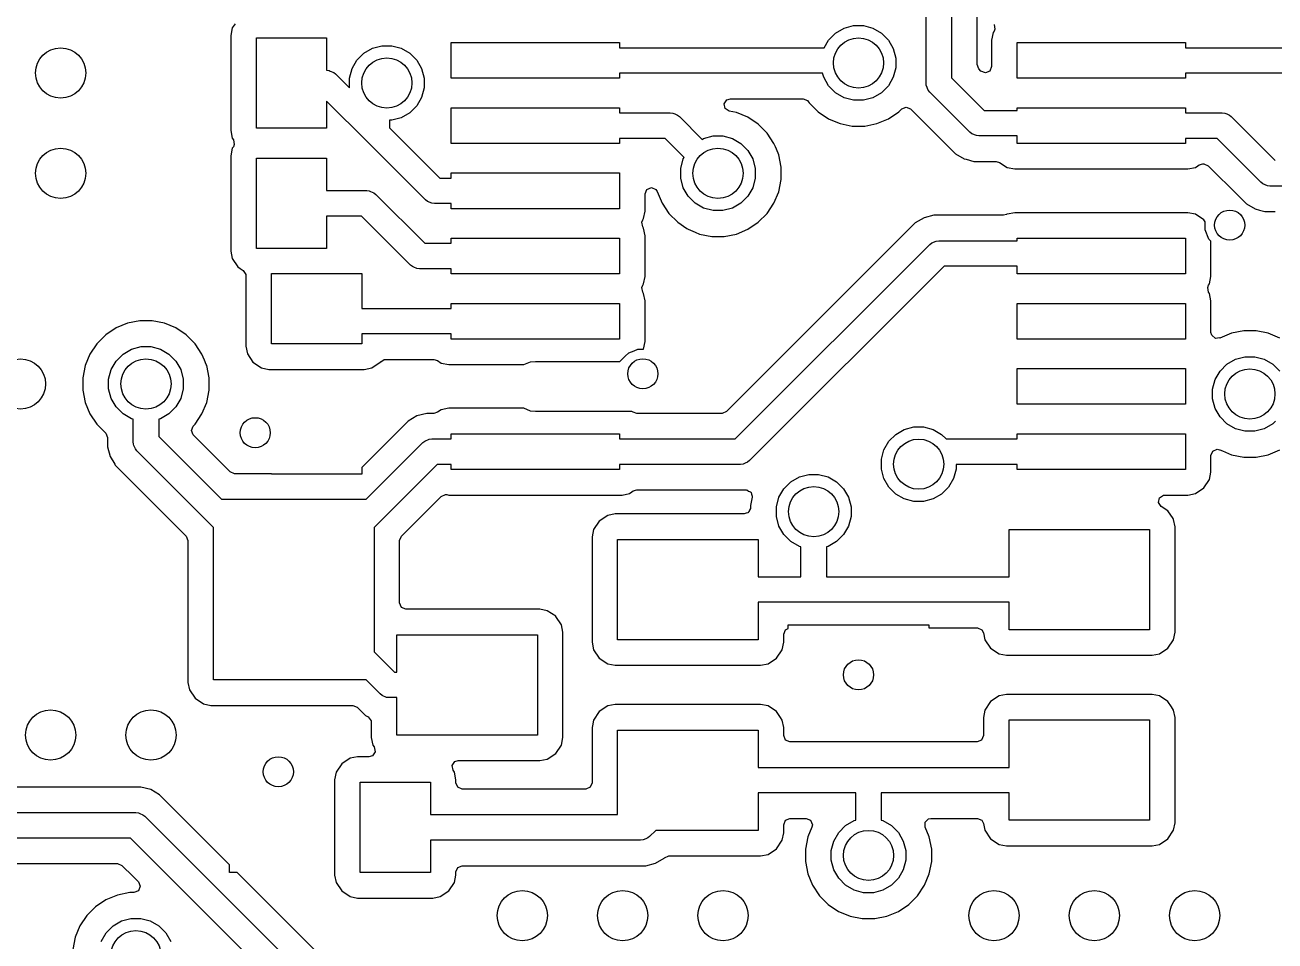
# Model space of a CAD drawing. Extents: x 97 to 200, y -158 to -52.
# Drawn here: x 162.35 to 174.8, y -67.76 to -58.63 of the extents above; entities that cross this region are included whole.
import ezdxf

# ---------------------------------------------------------------- set-up
doc = ezdxf.new("R2010")
doc.units = 0
doc.layers.add('BLACK', color=7, linetype='CONTINUOUS')

msp = doc.modelspace()

# ---------------------------------------------------------------- linework, layer by layer
at = {"layer": 'BLACK', "linetype": 'CONTINUOUS'}
for p, q in [((171.3241, -59.2036), (171.3241, -57.856205)), ((171.5781, -57.8036), (171.5781, -59.150994)), ((171.8326, -59.019689), (171.8326, -57.858869)), ((164.411365, -58.654299), (164.3966, -58.728532)), ((164.411366, -58.654297), (164.411365, -58.654299)), ((164.438745, -58.613323), (164.411366, -58.654297)), ((170.422814, -58.706092), (170.507594, -58.657145)), ((170.507594, -58.657145), (170.602153, -58.631808)), ((170.602153, -58.631808), (170.700047, -58.631808)), ((170.700047, -58.631808), (170.794606, -58.657145)), ((170.794606, -58.657145), (170.879386, -58.706092)), ((172.001371, -58.618879), (172.010703, -58.665794)), ((164.3966, -58.728532), (164.3966, -59.678664)), ((164.6511, -59.6536), (164.6511, -58.7536)), ((164.6511, -58.7536), (165.3511, -58.7536)), ((165.3511, -58.7536), (165.3511, -59.0766)), ((170.309549, -58.8516), (170.353592, -58.775314)), ((170.353592, -58.775314), (170.422814, -58.706092)), ((170.879386, -58.706092), (170.948608, -58.775314)), ((170.948608, -58.775314), (170.997555, -58.860094)), ((171.992565, -58.701504), (171.9778, -58.775736)), ((171.9778, -58.775736), (171.9778, -59.039889)), ((171.992567, -58.7015), (171.992565, -58.701504)), ((172.001372, -58.688323), (171.992567, -58.7015)), ((172.010703, -58.665794), (172.001372, -58.688323)), ((165.653592, -58.975314), (165.722814, -58.906092)), ((165.722814, -58.906092), (165.807594, -58.857145)), ((165.807594, -58.857145), (165.902153, -58.831808)), ((165.902153, -58.831808), (166.000047, -58.831808)), ((166.000047, -58.831808), (166.094606, -58.857145)), ((166.094606, -58.857145), (166.179386, -58.906092)), ((166.179386, -58.906092), (166.248608, -58.975314)), ((166.5935, -59.1564), (166.5935, -58.8008)), ((166.5935, -58.8008), (168.2699, -58.8008)), ((168.2699, -58.8008), (168.2699, -58.8516)), ((168.2699, -58.8516), (170.309549, -58.8516)), ((170.997555, -58.860094), (171.022892, -58.954653)), ((172.2323, -59.156404), (172.2323, -58.800804)), ((172.2323, -58.800804), (173.9087, -58.800804)), ((173.9087, -58.800804), (173.9087, -58.851604)), ((173.9087, -58.851604), (175.4011, -58.851604)), ((165.604645, -59.060094), (165.653592, -58.975314)), ((166.248608, -58.975314), (166.297555, -59.060094)), ((171.022892, -58.954653), (171.022892, -59.052547)), ((171.850906, -59.063883), (171.8326, -59.019689)), ((165.3511, -59.0766), (165.375876, -59.07904)), ((165.375876, -59.07904), (165.375877, -59.07904)), ((165.375877, -59.07904), (165.388336, -59.084201)), ((165.388336, -59.084201), (165.421657, -59.098003)), ((165.421657, -59.098003), (165.421658, -59.098004)), ((165.421658, -59.098004), (165.440903, -59.113797)), ((165.440903, -59.113797), (165.579308, -59.252202)), ((165.579308, -59.154653), (165.604645, -59.060094)), ((165.579308, -59.252202), (165.579308, -59.154653)), ((166.297555, -59.060094), (166.322892, -59.154653)), ((166.322892, -59.154653), (166.322892, -59.252547)), ((168.2699, -59.1564), (166.5935, -59.1564)), ((170.293524, -59.1056), (168.2699, -59.1056)), ((168.2699, -59.1056), (168.2699, -59.1564)), ((170.304645, -59.147106), (170.293524, -59.1056)), ((170.353592, -59.231886), (170.304645, -59.147106)), ((170.997555, -59.147106), (170.948608, -59.231886)), ((171.022892, -59.052547), (170.997555, -59.147106)), ((171.5781, -59.150994), (171.903705, -59.4766)), ((171.871106, -59.084083), (171.850906, -59.063883)), ((171.9153, -59.102389), (171.871106, -59.084083)), ((171.959494, -59.084083), (171.9153, -59.102389)), ((171.9778, -59.039889), (171.959494, -59.084083)), ((173.9087, -59.156404), (172.2323, -59.156404)), ((175.4011, -59.105604), (173.9087, -59.105604)), ((173.9087, -59.105604), (173.9087, -59.156404)), ((166.322892, -59.252547), (166.297555, -59.347106)), ((170.422814, -59.301108), (170.353592, -59.231886)), ((170.948608, -59.231886), (170.879386, -59.301108)), ((171.32654, -59.228376), (171.3241, -59.2036)), ((171.32654, -59.228377), (171.32654, -59.228376)), ((171.328473, -59.233043), (171.32654, -59.228377)), ((171.345503, -59.274157), (171.328473, -59.233043)), ((171.345504, -59.274158), (171.345503, -59.274157)), ((171.361297, -59.293403), (171.345504, -59.274158)), ((165.761292, -59.793397), (165.3511, -59.383205)), ((165.3511, -59.383205), (165.3511, -59.6536)), ((166.297555, -59.347106), (166.248608, -59.431886)), ((169.313258, -59.410407), (169.339834, -59.370633)), ((169.32259, -59.457323), (169.313258, -59.410407)), ((169.339834, -59.370633), (169.374557, -59.3601)), ((169.374557, -59.3601), (170.098805, -59.3601)), ((170.098805, -59.3601), (170.142999, -59.378406)), ((170.142999, -59.378406), (170.150772, -59.387877)), ((170.150772, -59.387877), (170.16081, -59.402901)), ((170.16081, -59.402901), (170.162135, -59.404883)), ((170.162135, -59.404883), (170.249817, -59.492565)), ((170.507594, -59.350055), (170.422814, -59.301108)), ((170.602153, -59.375392), (170.507594, -59.350055)), ((170.700047, -59.375392), (170.602153, -59.375392)), ((170.794606, -59.350055), (170.700047, -59.375392)), ((170.879386, -59.301108), (170.794606, -59.350055)), ((171.761297, -59.693402), (171.361297, -59.293403)), ((166.179386, -59.501108), (166.094606, -59.550055)), ((166.248608, -59.431886), (166.179386, -59.501108)), ((166.5935, -59.8064), (166.5935, -59.4508)), ((166.5935, -59.4508), (168.2699, -59.4508)), ((168.2699, -59.4508), (168.2699, -59.5016)), ((168.2699, -59.5016), (168.7761, -59.5016)), ((168.7761, -59.5016), (168.800876, -59.50404)), ((168.800876, -59.50404), (168.800877, -59.50404)), ((168.800877, -59.50404), (168.81984, -59.511895)), ((168.81984, -59.511895), (168.846657, -59.523003)), ((168.846657, -59.523003), (168.846658, -59.523004)), ((168.846658, -59.523004), (168.865903, -59.538797)), ((169.362364, -59.483899), (169.32259, -59.457323)), ((169.434718, -59.498291), (169.362364, -59.483899)), ((169.434725, -59.498293), (169.434718, -59.498291)), ((169.54928, -59.545744), (169.434725, -59.498293)), ((170.249817, -59.492565), (170.35292, -59.561456)), ((170.94928, -59.561456), (171.052383, -59.492565)), ((171.052383, -59.492565), (171.082269, -59.462678)), ((171.082269, -59.462678), (171.126459, -59.444373)), ((171.126459, -59.444373), (171.170654, -59.462677)), ((171.170654, -59.462677), (171.170655, -59.462679)), ((171.170655, -59.462679), (171.543636, -59.835658)), ((171.903705, -59.4766), (172.2323, -59.4766)), ((172.2323, -59.4766), (172.2323, -59.4508)), ((172.2323, -59.4508), (173.9087, -59.4508)), ((173.9087, -59.4508), (173.9087, -59.5016)), ((173.9087, -59.5016), (174.2761, -59.5016)), ((174.2761, -59.5016), (174.300876, -59.50404)), ((174.300876, -59.50404), (174.300877, -59.50404)), ((174.300877, -59.50404), (174.31984, -59.511895)), ((174.31984, -59.511895), (174.346657, -59.523003)), ((174.346657, -59.523003), (174.346658, -59.523004)), ((174.346658, -59.523004), (174.365903, -59.538797)), ((165.3511, -59.6536), (164.6511, -59.6536)), ((166.000047, -59.575392), (165.9781, -59.575392)), ((165.9781, -59.575392), (165.9781, -59.650994)), ((165.9781, -59.650994), (166.478705, -60.1516)), ((166.094606, -59.550055), (166.000047, -59.575392)), ((168.865903, -59.538797), (169.092794, -59.765689)), ((169.549282, -59.545745), (169.54928, -59.545744)), ((169.652382, -59.614634), (169.549282, -59.545745)), ((169.652383, -59.614635), (169.652382, -59.614634)), ((169.740065, -59.702317), (169.652383, -59.614635)), ((170.35292, -59.561456), (170.425477, -59.59151)), ((170.425477, -59.59151), (170.467474, -59.608906)), ((170.467474, -59.608906), (170.467476, -59.608906)), ((170.467476, -59.608906), (170.467482, -59.608909)), ((170.467482, -59.608909), (170.5891, -59.6331)), ((170.5891, -59.6331), (170.7131, -59.6331)), ((170.7131, -59.6331), (170.834718, -59.608909)), ((170.834718, -59.608909), (170.94928, -59.561456)), ((174.365903, -59.538797), (174.803705, -59.9766)), ((164.3966, -59.678664), (164.396601, -59.678668)), ((164.396601, -59.678668), (164.411365, -59.752899)), ((164.411365, -59.752899), (164.411368, -59.752907)), ((164.411368, -59.752907), (164.42204, -59.768878)), ((164.42204, -59.768878), (164.431372, -59.815794)), ((168.723494, -59.7556), (168.2699, -59.7556)), ((168.2699, -59.7556), (168.2699, -59.8064)), ((168.913189, -59.945294), (168.723494, -59.7556)), ((169.092794, -59.765689), (169.107594, -59.757145)), ((169.107594, -59.757145), (169.202153, -59.731808)), ((169.202153, -59.731808), (169.300047, -59.731808)), ((169.300047, -59.731808), (169.394606, -59.757145)), ((169.394606, -59.757145), (169.479386, -59.806092)), ((169.808956, -59.80542), (169.740065, -59.702317)), ((171.780542, -59.709196), (171.761297, -59.693402)), ((171.780543, -59.709197), (171.780542, -59.709196)), ((171.826324, -59.72816), (171.780543, -59.709197)), ((171.8511, -59.7306), (171.826324, -59.72816)), ((172.2323, -59.7306), (171.8511, -59.7306)), ((172.2323, -59.8064), (172.2323, -59.7306)), ((174.223494, -59.7556), (173.9087, -59.7556)), ((173.9087, -59.7556), (173.9087, -59.8064)), ((174.661297, -60.193402), (174.223494, -59.7556)), ((164.411365, -59.854299), (164.3966, -59.928532)), ((164.411367, -59.854294), (164.411365, -59.854299)), ((164.42204, -59.838322), (164.411367, -59.854294)), ((164.431372, -59.815794), (164.42204, -59.838322)), ((165.761297, -59.793403), (165.761292, -59.793397)), ((166.336298, -60.368403), (165.761297, -59.793403)), ((168.2699, -59.8064), (166.5935, -59.8064)), ((169.479386, -59.806092), (169.548608, -59.875314)), ((169.548608, -59.875314), (169.597555, -59.960094)), ((169.822584, -59.838322), (169.808956, -59.80542)), ((169.849437, -59.903151), (169.822584, -59.838322)), ((169.856409, -59.919982), (169.849437, -59.903151)), ((171.543636, -59.835658), (171.543641, -59.835664)), ((171.543641, -59.835664), (171.545824, -59.837847)), ((171.545824, -59.837847), (171.616853, -59.908876)), ((171.616853, -59.908876), (171.703846, -59.959101)), ((173.9087, -59.8064), (172.2323, -59.8064)), ((164.3966, -59.928532), (164.3966, -60.878664)), ((164.6511, -60.8536), (164.6511, -59.9536)), ((164.6511, -59.9536), (165.3511, -59.9536)), ((165.3511, -59.9536), (165.3511, -60.2766)), ((168.879308, -60.054653), (168.904645, -59.960094)), ((168.904645, -59.960094), (168.913189, -59.945294)), ((169.597555, -59.960094), (169.622892, -60.054653)), ((169.8806, -60.0416), (169.856409, -59.919982)), ((171.703846, -59.959101), (171.724182, -59.96455)), ((171.724182, -59.96455), (171.80087, -59.985099)), ((171.80087, -59.985099), (171.800873, -59.985099)), ((171.800873, -59.985099), (171.800875, -59.9851)), ((171.800875, -59.9851), (171.901325, -59.9851)), ((171.901325, -59.9851), (172.022697, -59.9851)), ((172.022697, -59.9851), (172.057418, -59.995632)), ((172.057418, -59.995632), (172.132999, -60.046134)), ((174.008001, -60.046134), (174.032624, -60.02968)), ((174.032624, -60.02968), (174.046166, -60.020633)), ((174.046166, -60.020633), (174.080889, -60.0101)), ((174.080889, -60.0101), (174.092189, -60.0101)), ((174.092189, -60.0101), (174.136383, -60.028406)), ((174.136383, -60.028406), (174.443636, -60.335658)), ((166.478705, -60.1516), (166.5935, -60.1516)), ((166.5935, -60.1516), (166.5935, -60.1008)), ((166.5935, -60.1008), (168.2699, -60.1008)), ((168.2699, -60.1008), (168.2699, -60.4564)), ((168.879308, -60.152547), (168.879308, -60.054653)), ((168.904645, -60.247106), (168.879308, -60.152547)), ((169.622892, -60.152547), (169.597555, -60.247106)), ((169.622892, -60.054653), (169.622892, -60.152547)), ((169.8806, -60.1656), (169.8806, -60.0416)), ((172.132999, -60.046134), (172.207233, -60.0609)), ((172.207233, -60.0609), (173.933766, -60.060899)), ((173.933766, -60.060899), (174.008001, -60.046134)), ((165.3511, -60.2766), (165.7511, -60.2766)), ((165.7511, -60.2766), (165.775876, -60.27904)), ((165.775876, -60.27904), (165.775877, -60.27904)), ((165.775877, -60.27904), (165.788925, -60.284445)), ((168.524399, -60.308361), (168.542705, -60.264169)), ((168.542705, -60.264169), (168.586899, -60.245863)), ((168.586899, -60.245863), (168.631093, -60.264169)), ((168.631093, -60.264169), (168.644641, -60.284445)), ((168.953592, -60.331886), (168.904645, -60.247106)), ((169.597555, -60.247106), (169.548608, -60.331886)), ((169.856409, -60.287218), (169.8806, -60.1656)), ((174.680542, -60.209196), (174.661297, -60.193402)), ((174.680543, -60.209197), (174.680542, -60.209196)), ((174.726324, -60.22816), (174.680543, -60.209197)), ((174.7511, -60.2306), (174.726324, -60.22816)), ((175.4011, -60.2306), (174.7511, -60.2306)), ((165.788925, -60.284445), (165.821657, -60.298003)), ((165.821657, -60.298003), (165.821658, -60.298004)), ((165.821658, -60.298004), (165.840903, -60.313798)), ((165.840903, -60.313798), (166.328702, -60.801597)), ((166.355542, -60.384197), (166.336298, -60.368403)), ((166.401323, -60.40316), (166.355542, -60.384197)), ((166.401324, -60.40316), (166.401323, -60.40316)), ((166.4261, -60.4056), (166.401324, -60.40316)), ((166.5935, -60.4056), (166.4261, -60.4056)), ((166.5935, -60.4564), (166.5935, -60.4056)), ((168.5244, -60.481467), (168.524399, -60.308361)), ((168.644641, -60.284445), (168.693244, -60.401779)), ((168.693244, -60.401779), (168.693245, -60.401782)), ((168.693245, -60.401782), (168.762134, -60.504882)), ((169.022814, -60.401108), (168.953592, -60.331886)), ((169.107594, -60.450055), (169.022814, -60.401108)), ((169.479386, -60.401108), (169.394606, -60.450055)), ((169.548608, -60.331886), (169.479386, -60.401108)), ((169.740065, -60.504883), (169.808956, -60.40178)), ((169.808956, -60.40178), (169.856409, -60.287218)), ((174.443636, -60.335658), (174.443641, -60.335664)), ((174.443641, -60.335664), (174.445824, -60.337847)), ((174.445824, -60.337847), (174.516853, -60.408876)), ((165.698495, -60.5306), (165.3511, -60.5306)), ((165.3511, -60.5306), (165.3511, -60.8536)), ((166.186293, -61.018399), (165.698495, -60.5306)), ((168.2699, -60.4564), (166.5935, -60.4564)), ((168.509634, -60.555701), (168.5244, -60.481467)), ((168.762134, -60.504882), (168.849817, -60.592565)), ((169.202153, -60.475392), (169.107594, -60.450055)), ((169.300047, -60.475392), (169.202153, -60.475392)), ((169.394606, -60.450055), (169.300047, -60.475392)), ((169.652383, -60.592565), (169.740065, -60.504883)), ((171.40087, -60.522099), (171.303849, -60.548097)), ((171.400875, -60.522099), (171.40087, -60.522099)), ((171.501325, -60.522099), (171.400875, -60.522099)), ((171.50515, -60.522099), (171.501325, -60.522099)), ((171.505166, -60.5221), (171.50515, -60.522099)), ((172.097526, -60.5221), (171.505166, -60.5221)), ((172.127177, -60.513104), (172.097526, -60.5221)), ((172.127309, -60.513423), (172.127177, -60.513104)), ((172.130541, -60.512084), (172.127309, -60.513423)), ((172.13225, -60.511566), (172.130541, -60.512084)), ((172.132995, -60.511068), (172.13225, -60.511566)), ((172.133, -60.511065), (172.132995, -60.511068)), ((172.207231, -60.496301), (172.133, -60.511065)), ((172.207235, -60.4963), (172.207231, -60.496301)), ((173.933767, -60.4963), (172.207235, -60.4963)), ((174.008, -60.511065), (173.933767, -60.4963)), ((174.008002, -60.511066), (174.008, -60.511065)), ((174.092184, -60.567315), (174.008002, -60.511066)), ((174.516853, -60.408876), (174.603846, -60.459101)), ((174.603846, -60.459101), (174.646626, -60.470564)), ((174.646626, -60.470564), (174.70087, -60.485099)), ((174.70087, -60.485099), (174.700873, -60.485099)), ((174.700873, -60.485099), (174.700875, -60.4851)), ((174.700875, -60.4851), (174.801325, -60.4851)), ((168.491497, -60.591406), (168.50083, -60.568875)), ((168.50083, -60.63832), (168.491497, -60.591406)), ((168.50083, -60.568875), (168.509634, -60.555701)), ((168.509634, -60.651495), (168.50083, -60.63832)), ((168.524399, -60.72573), (168.509634, -60.651495)), ((168.849817, -60.592565), (168.940113, -60.652899)), ((168.940113, -60.652899), (168.95292, -60.661456)), ((171.216847, -60.598328), (169.336383, -62.478794)), ((169.54928, -60.661456), (169.652383, -60.592565)), ((171.216851, -60.598325), (171.216847, -60.598328)), ((171.303847, -60.548097), (171.216851, -60.598325)), ((171.303849, -60.548097), (171.303847, -60.548097)), ((174.104804, -60.586201), (174.092184, -60.567315)), ((174.104804, -60.668773), (174.104804, -60.586201)), ((166.5935, -60.801597), (166.5935, -60.750796)), ((166.5935, -60.750796), (168.2699, -60.750796)), ((168.2699, -60.750796), (168.2699, -61.106396)), ((168.5244, -61.131463), (168.524399, -60.72573)), ((168.95292, -60.661456), (169.022404, -60.690237)), ((169.022404, -60.690237), (169.067474, -60.708906)), ((169.067474, -60.708906), (169.067476, -60.708906)), ((169.067476, -60.708906), (169.067482, -60.708909)), ((169.067482, -60.708909), (169.1891, -60.7331)), ((169.1891, -60.7331), (169.3131, -60.7331)), ((169.3131, -60.7331), (169.434718, -60.708909)), ((169.434718, -60.708909), (169.54928, -60.661456)), ((171.380542, -60.798003), (171.426323, -60.77904)), ((171.426323, -60.77904), (171.426324, -60.77904)), ((171.426324, -60.77904), (171.4511, -60.7766)), ((171.4511, -60.7766), (172.2323, -60.7766)), ((172.2323, -60.7766), (172.2323, -60.7508)), ((172.2323, -60.7508), (173.9087, -60.7508)), ((173.9087, -60.7508), (173.9087, -61.1064)), ((174.142133, -60.758893), (174.104804, -60.668773)), ((174.163199, -60.779959), (174.142133, -60.758893)), ((174.1632, -61.131467), (174.163199, -60.779959)), ((164.3966, -60.878664), (164.396601, -60.878668)), ((164.396601, -60.878668), (164.411365, -60.952899)), ((165.3511, -60.8536), (164.6511, -60.8536)), ((166.328702, -60.801597), (166.5935, -60.801597)), ((169.423494, -62.7516), (171.361298, -60.813797)), ((171.361298, -60.813797), (171.380542, -60.798003)), ((164.411365, -60.952899), (164.411367, -60.952903)), ((164.411367, -60.952903), (164.467615, -61.037084)), ((166.205538, -61.034193), (166.186293, -61.018399)), ((171.503705, -61.0306), (169.565903, -62.968403)), ((172.2323, -61.0306), (171.503705, -61.0306)), ((172.2323, -61.1064), (172.2323, -61.0306)), ((164.467615, -61.037084), (164.490943, -61.052671)), ((164.490943, -61.052671), (164.518823, -61.0713)), ((164.518823, -61.0713), (164.545399, -61.111072)), ((164.545399, -61.111072), (164.5466, -61.123266)), ((164.5466, -61.123266), (164.5466, -61.828664)), ((164.8011, -61.8036), (164.8011, -61.1036)), ((164.8011, -61.1036), (165.7011, -61.1036)), ((165.7011, -61.1036), (165.7011, -61.4516)), ((166.205539, -61.034194), (166.205538, -61.034193)), ((166.220032, -61.040197), (166.205539, -61.034194)), ((166.251319, -61.053157), (166.220032, -61.040197)), ((166.25132, -61.053157), (166.251319, -61.053157)), ((166.276096, -61.055597), (166.25132, -61.053157)), ((166.5935, -61.055597), (166.276096, -61.055597)), ((166.5935, -61.106396), (166.5935, -61.055597)), ((168.2699, -61.106396), (166.5935, -61.106396)), ((168.509634, -61.205697), (168.5244, -61.131463)), ((173.9087, -61.1064), (172.2323, -61.1064)), ((174.148434, -61.205701), (174.1632, -61.131467)), ((168.491495, -61.241407), (168.500829, -61.218874)), ((168.500828, -61.288321), (168.491495, -61.241407)), ((168.500829, -61.218874), (168.509634, -61.205697)), ((174.130296, -61.24141), (174.139629, -61.218877)), ((174.13963, -61.288323), (174.130296, -61.24141)), ((174.139629, -61.218877), (174.148434, -61.205701)), ((166.5935, -61.4516), (166.5935, -61.4008)), ((166.5935, -61.4008), (168.2699, -61.4008)), ((168.2699, -61.4008), (168.2699, -61.7564)), ((168.509634, -61.301499), (168.500828, -61.288321)), ((168.524399, -61.375734), (168.509634, -61.301499)), ((168.5244, -61.781467), (168.524399, -61.375734)), ((172.2323, -61.7564), (172.2323, -61.4008)), ((172.2323, -61.4008), (173.9087, -61.4008)), ((173.9087, -61.4008), (173.9087, -61.7564)), ((174.148434, -61.301499), (174.13963, -61.288323)), ((174.163199, -61.375734), (174.148434, -61.301499)), ((174.163199, -61.689428), (174.163199, -61.375734)), ((165.7011, -61.4516), (166.5935, -61.4516)), ((163.252917, -61.645745), (163.149817, -61.714634)), ((163.252919, -61.645744), (163.252917, -61.645745)), ((163.367474, -61.598293), (163.252919, -61.645744)), ((163.367481, -61.598291), (163.367474, -61.598293)), ((163.4891, -61.5741), (163.367481, -61.598291)), ((163.6131, -61.5741), (163.4891, -61.5741)), ((163.734718, -61.598291), (163.6131, -61.5741)), ((163.734725, -61.598293), (163.734718, -61.598291)), ((163.84928, -61.645744), (163.734725, -61.598293)), ((163.849282, -61.645745), (163.84928, -61.645744)), ((163.952382, -61.714634), (163.849282, -61.645745)), ((163.149817, -61.714634), (163.062134, -61.802317)), ((163.952383, -61.714635), (163.952382, -61.714634)), ((164.040065, -61.802317), (163.952383, -61.714635)), ((166.5935, -61.7056), (165.7011, -61.7056)), ((165.7011, -61.7056), (165.7011, -61.8036)), ((166.5935, -61.7564), (166.5935, -61.7056)), ((168.2699, -61.7564), (166.5935, -61.7564)), ((173.9087, -61.7564), (172.2323, -61.7564)), ((174.170549, -61.718831), (174.163199, -61.689428)), ((174.207495, -61.749215), (174.170549, -61.718831)), ((174.249345, -61.745136), (174.207495, -61.749215)), ((174.250084, -61.746918), (174.249345, -61.745136)), ((174.367473, -61.698293), (174.250084, -61.746918)), ((174.367481, -61.698291), (174.367473, -61.698293)), ((174.4891, -61.6741), (174.367481, -61.698291)), ((174.6131, -61.6741), (174.4891, -61.6741)), ((174.734718, -61.698291), (174.6131, -61.6741)), ((174.734725, -61.698293), (174.734718, -61.698291)), ((174.84928, -61.745744), (174.734725, -61.698293)), ((163.062134, -61.802317), (162.993245, -61.905417)), ((163.322814, -61.906092), (163.407594, -61.857145)), ((163.407594, -61.857145), (163.502153, -61.831808)), ((163.502153, -61.831808), (163.600047, -61.831808)), ((163.600047, -61.831808), (163.694606, -61.857145)), ((163.694606, -61.857145), (163.779386, -61.906092)), ((164.108956, -61.90542), (164.040065, -61.802317)), ((164.5466, -61.828664), (164.546601, -61.828668)), ((164.546601, -61.828668), (164.561365, -61.902899)), ((165.7011, -61.8036), (164.8011, -61.8036)), ((168.325573, -61.925573), (168.363458, -61.894482)), ((168.363458, -61.894482), (168.416249, -61.872615)), ((168.416249, -61.872615), (168.453577, -61.857154)), ((168.453577, -61.857154), (168.508663, -61.857154)), ((168.508663, -61.857154), (168.509634, -61.855701)), ((168.509634, -61.855701), (168.5244, -61.781467)), ((162.945791, -62.019981), (162.9216, -62.141599)), ((162.945793, -62.019974), (162.945791, -62.019981)), ((162.993244, -61.905419), (162.945793, -62.019974)), ((162.993245, -61.905417), (162.993244, -61.905419)), ((163.204645, -62.060094), (163.253592, -61.975314)), ((163.253592, -61.975314), (163.322814, -61.906092)), ((163.779386, -61.906092), (163.848608, -61.975314)), ((163.848608, -61.975314), (163.897555, -62.060094)), ((164.134293, -61.966589), (164.108956, -61.90542)), ((164.152646, -62.010898), (164.134293, -61.966589)), ((164.156409, -62.019982), (164.152646, -62.010898)), ((164.1806, -62.1416), (164.156409, -62.019982)), ((164.561365, -61.902899), (164.561367, -61.902903)), ((164.561367, -61.902903), (164.617615, -61.987084)), ((164.617615, -61.987084), (164.701797, -62.043333)), ((165.800401, -62.043334), (165.884584, -61.987084)), ((165.884584, -61.987084), (165.884586, -61.98708)), ((165.884586, -61.98708), (165.888934, -61.982733)), ((165.888934, -61.982733), (165.890062, -61.983861)), ((165.890062, -61.983861), (165.923829, -61.961301)), ((165.923829, -61.961301), (165.936021, -61.9601)), ((165.936021, -61.9601), (166.421311, -61.9601)), ((166.421311, -61.9601), (166.456034, -61.970633)), ((166.456034, -61.970633), (166.494197, -61.996133)), ((166.494197, -61.996133), (166.494199, -61.996134)), ((166.494199, -61.996134), (166.568433, -62.0109)), ((166.568433, -62.0109), (167.316537, -62.010899)), ((167.316537, -62.010899), (167.382927, -61.9834)), ((167.382927, -61.9834), (167.4317, -61.978596)), ((167.4317, -61.978596), (168.27255, -61.978596)), ((168.27255, -61.978596), (168.325573, -61.925573)), ((174.253592, -62.075314), (174.322814, -62.006092)), ((174.322814, -62.006092), (174.407594, -61.957145)), ((174.407594, -61.957145), (174.502153, -61.931808)), ((174.502153, -61.931808), (174.600047, -61.931808)), ((174.600047, -61.931808), (174.694606, -61.957145)), ((174.694606, -61.957145), (174.779386, -62.006092)), ((174.779386, -62.006092), (174.848608, -62.075314)), ((162.9216, -62.141599), (162.9216, -62.2656)), ((163.179308, -62.154653), (163.204645, -62.060094)), ((163.897555, -62.060094), (163.922892, -62.154653)), ((164.1806, -62.2656), (164.1806, -62.1416)), ((164.701797, -62.043333), (164.701799, -62.043334)), ((164.701799, -62.043334), (164.776033, -62.0581)), ((164.776033, -62.0581), (165.726166, -62.058099)), ((165.726166, -62.058099), (165.800401, -62.043334)), ((172.2323, -62.4064), (172.2323, -62.0508)), ((172.2323, -62.0508), (173.9087, -62.0508)), ((173.9087, -62.0508), (173.9087, -62.4064)), ((174.204645, -62.160094), (174.253592, -62.075314)), ((162.9216, -62.2656), (162.945791, -62.387218)), ((163.179308, -62.252547), (163.179308, -62.154653)), ((163.204645, -62.347106), (163.179308, -62.252547)), ((163.922892, -62.252547), (163.897555, -62.347106)), ((163.922892, -62.154653), (163.922892, -62.252547)), ((164.156409, -62.387218), (164.1806, -62.2656)), ((174.179308, -62.254653), (174.204645, -62.160094)), ((174.179308, -62.352547), (174.179308, -62.254653)), ((162.945791, -62.387218), (162.945793, -62.387225)), ((162.945793, -62.387225), (162.993244, -62.50178)), ((163.253592, -62.431886), (163.204645, -62.347106)), ((163.897555, -62.347106), (163.848608, -62.431886)), ((164.108956, -62.50178), (164.156409, -62.387218)), ((174.204645, -62.447106), (174.179308, -62.352547)), ((162.993244, -62.50178), (162.993245, -62.501782)), ((162.993245, -62.501782), (163.062134, -62.604882)), ((163.322814, -62.501108), (163.253592, -62.431886)), ((163.407594, -62.550055), (163.322814, -62.501108)), ((163.779386, -62.501108), (163.694606, -62.550055)), ((163.848608, -62.431886), (163.779386, -62.501108)), ((164.040065, -62.604883), (164.108956, -62.50178)), ((166.251847, -62.523097), (166.164851, -62.573325)), ((166.251849, -62.523097), (166.251847, -62.523097)), ((166.34887, -62.497099), (166.251849, -62.523097)), ((166.421313, -62.497099), (166.34887, -62.497099)), ((166.456034, -62.486566), (166.421313, -62.497099)), ((166.494199, -62.461066), (166.456034, -62.486566)), ((166.4942, -62.461065), (166.494199, -62.461066)), ((166.568431, -62.446301), (166.4942, -62.461065)), ((166.568435, -62.4463), (166.568431, -62.446301)), ((167.316556, -62.4463), (166.568435, -62.4463)), ((167.382927, -62.473792), (167.316556, -62.4463)), ((167.4317, -62.478596), (167.382927, -62.473792)), ((168.376104, -62.478596), (167.4317, -62.478596)), ((168.392953, -62.476936), (168.376104, -62.478596)), ((168.407366, -62.486567), (168.392953, -62.476936)), ((168.442089, -62.4971), (168.407366, -62.486567)), ((169.292189, -62.4971), (168.442089, -62.4971)), ((169.336383, -62.478794), (169.292189, -62.4971)), ((173.9087, -62.4064), (172.2323, -62.4064)), ((174.253592, -62.531886), (174.204645, -62.447106)), ((163.062134, -62.604882), (163.151294, -62.694042)), ((163.4241, -62.554477), (163.407594, -62.550055)), ((163.4241, -62.7806), (163.4241, -62.554477)), ((163.694606, -62.550055), (163.6781, -62.554477)), ((163.6781, -62.554477), (163.6781, -62.727994)), ((164.003373, -62.667462), (164.021678, -62.623269)), ((164.021678, -62.623269), (164.040065, -62.604883)), ((166.164851, -62.573325), (165.7011, -63.037076)), ((171.107594, -62.657145), (171.202153, -62.631808)), ((171.202153, -62.631808), (171.300047, -62.631808)), ((171.300047, -62.631808), (171.394606, -62.657145)), ((174.322814, -62.601108), (174.253592, -62.531886)), ((174.407594, -62.650055), (174.322814, -62.601108)), ((174.779386, -62.601108), (174.694606, -62.650055)), ((174.807356, -62.573138), (174.779386, -62.601108)), ((163.151294, -62.694042), (163.1696, -62.738236)), ((163.1696, -62.738236), (163.1696, -62.830829)), ((163.6781, -62.727994), (164.303706, -63.3536)), ((164.021679, -62.711656), (164.003373, -62.667462)), ((164.390817, -63.080794), (164.021679, -62.711656)), ((166.309298, -62.788797), (166.328542, -62.773003)), ((166.328542, -62.773003), (166.374323, -62.75404)), ((166.374323, -62.75404), (166.374324, -62.75404)), ((166.374324, -62.75404), (166.3991, -62.7516)), ((166.3991, -62.7516), (166.5935, -62.7516)), ((166.5935, -62.7516), (166.5935, -62.7008)), ((166.5935, -62.7008), (168.2699, -62.7008)), ((168.2699, -62.7008), (168.2699, -62.7516)), ((168.2699, -62.7516), (169.423494, -62.7516)), ((170.953592, -62.775314), (171.022814, -62.706092)), ((171.022814, -62.706092), (171.107594, -62.657145)), ((171.394606, -62.657145), (171.479386, -62.706092)), ((171.479386, -62.706092), (171.524894, -62.7516)), ((171.524894, -62.7516), (172.2323, -62.7516)), ((172.2323, -62.7516), (172.2323, -62.7008)), ((172.2323, -62.7008), (173.9087, -62.7008)), ((173.9087, -62.7008), (173.9087, -63.0564)), ((174.502153, -62.675392), (174.407594, -62.650055)), ((174.600047, -62.675392), (174.502153, -62.675392)), ((174.694606, -62.650055), (174.600047, -62.675392)), ((163.1696, -62.830829), (163.195598, -62.927851)), ((163.42654, -62.805376), (163.4241, -62.7806)), ((163.42654, -62.805377), (163.42654, -62.805376)), ((163.431607, -62.81761), (163.42654, -62.805377)), ((163.445503, -62.851157), (163.431607, -62.81761)), ((163.445504, -62.851158), (163.445503, -62.851157)), ((163.461297, -62.870403), (163.445504, -62.851158)), ((164.2241, -63.633205), (163.461297, -62.870403)), ((165.744495, -63.3536), (166.309298, -62.788797)), ((170.879308, -62.954653), (170.904645, -62.860094)), ((170.904645, -62.860094), (170.953592, -62.775314)), ((174.163199, -62.917771), (174.181505, -62.873579)), ((174.181505, -62.873579), (174.225699, -62.855273)), ((174.225699, -62.855273), (174.249667, -62.861285)), ((174.249667, -62.861285), (174.250084, -62.860281)), ((174.250084, -62.860281), (174.252918, -62.861455)), ((174.252918, -62.861455), (174.25292, -62.861456)), ((174.25292, -62.861456), (174.276664, -62.871291)), ((174.276664, -62.871291), (174.367474, -62.908906)), ((174.734718, -62.908909), (174.84928, -62.861456)), ((163.195598, -62.927851), (163.195599, -62.927854)), ((163.195599, -62.927854), (163.239734, -63.004299)), ((163.239734, -63.004299), (163.239733, -63.004299)), ((163.239733, -63.004299), (163.245821, -63.014843)), ((163.245821, -63.014843), (163.245828, -63.014852)), ((163.245828, -63.014852), (163.951294, -63.720317)), ((166.451705, -63.0056), (165.8241, -63.633205)), ((166.5935, -63.0056), (166.451705, -63.0056)), ((166.5935, -63.0564), (166.5935, -63.0056)), ((169.4761, -63.0056), (168.2699, -63.0056)), ((168.2699, -63.0056), (168.2699, -63.0564)), ((169.500876, -63.00316), (169.4761, -63.0056)), ((169.500877, -63.00316), (169.500876, -63.00316)), ((169.520994, -62.994827), (169.500877, -63.00316)), ((169.546657, -62.984197), (169.520994, -62.994827)), ((169.546658, -62.984196), (169.546657, -62.984197)), ((169.565903, -62.968403), (169.546658, -62.984196)), ((170.879308, -63.052547), (170.879308, -62.954653)), ((172.2323, -63.0056), (171.622892, -63.0056)), ((171.622892, -63.0056), (171.622892, -63.052547)), ((172.2323, -63.0564), (172.2323, -63.0056)), ((174.1632, -63.081467), (174.163199, -62.917771)), ((174.367474, -62.908906), (174.367476, -62.908906)), ((174.367476, -62.908906), (174.367482, -62.908909)), ((174.367482, -62.908909), (174.4891, -62.9331)), ((174.4891, -62.9331), (174.6131, -62.9331)), ((174.6131, -62.9331), (174.734718, -62.908909)), ((164.435011, -63.0991), (164.390817, -63.080794)), ((164.8011, -63.0991), (164.435011, -63.0991)), ((164.8011, -63.1036), (164.8011, -63.0991)), ((165.7011, -63.1036), (164.8011, -63.1036)), ((165.7011, -63.037076), (165.7011, -63.1036)), ((168.2699, -63.0564), (166.5935, -63.0564)), ((169.976814, -63.179092), (170.061594, -63.130145)), ((170.061594, -63.130145), (170.156153, -63.104808)), ((170.156153, -63.104808), (170.254047, -63.104808)), ((170.254047, -63.104808), (170.348606, -63.130145)), ((170.348606, -63.130145), (170.433386, -63.179092)), ((170.904645, -63.147106), (170.879308, -63.052547)), ((170.953592, -63.231886), (170.904645, -63.147106)), ((171.597555, -63.147106), (171.548608, -63.231886)), ((171.622892, -63.052547), (171.597555, -63.147106)), ((173.9087, -63.0564), (172.2323, -63.0564)), ((174.148434, -63.155701), (174.1632, -63.081467)), ((168.393824, -63.27968), (168.407366, -63.270633)), ((168.407366, -63.270633), (168.442089, -63.2601)), ((168.442089, -63.2601), (169.530175, -63.2601)), ((169.530175, -63.2601), (169.534689, -63.26197)), ((169.534689, -63.26197), (169.539433, -63.260789)), ((169.539433, -63.260789), (169.556246, -63.270899)), ((169.556246, -63.270899), (169.574369, -63.278406)), ((169.858645, -63.333094), (169.907592, -63.248314)), ((169.907592, -63.248314), (169.976814, -63.179092)), ((170.433386, -63.179092), (170.502608, -63.248314)), ((170.502608, -63.248314), (170.551555, -63.333094)), ((171.022814, -63.301108), (170.953592, -63.231886)), ((171.548608, -63.231886), (171.479386, -63.301108)), ((174.008001, -63.296134), (174.092184, -63.239884)), ((174.092184, -63.239884), (174.148434, -63.155701)), ((164.303706, -63.3536), (165.744495, -63.3536)), ((166.289758, -63.527464), (166.493005, -63.324216)), ((166.493005, -63.324216), (166.537198, -63.305911)), ((166.537198, -63.305911), (166.549387, -63.307111)), ((166.549387, -63.307111), (166.568433, -63.3109)), ((166.568433, -63.3109), (168.294966, -63.310899)), ((168.294966, -63.310899), (168.369201, -63.296134)), ((168.369201, -63.296134), (168.393824, -63.27968)), ((169.574369, -63.278406), (169.576239, -63.282921)), ((169.591765, -63.333327), (169.5756, -63.4146)), ((169.576239, -63.282921), (169.580428, -63.28544)), ((169.580428, -63.28544), (169.584125, -63.301959)), ((169.584125, -63.301959), (169.592675, -63.3226)), ((169.591986, -63.331858), (169.591765, -63.333327)), ((169.592675, -63.3226), (169.591986, -63.331858)), ((169.833308, -63.427653), (169.858645, -63.333094)), ((170.551555, -63.333094), (170.576892, -63.427653)), ((171.107594, -63.350055), (171.022814, -63.301108)), ((171.202153, -63.375392), (171.107594, -63.350055)), ((171.300047, -63.375392), (171.202153, -63.375392)), ((171.394606, -63.350055), (171.300047, -63.375392)), ((171.479386, -63.301108), (171.394606, -63.350055)), ((173.641036, -63.385592), (173.650368, -63.338676)), ((173.667612, -63.425366), (173.641036, -63.385592)), ((173.650368, -63.338676), (173.690142, -63.3121)), ((173.690142, -63.3121), (173.702333, -63.310899)), ((173.702333, -63.310899), (173.933766, -63.310899)), ((173.933766, -63.310899), (174.008001, -63.296134)), ((168.151796, -63.513867), (168.067615, -63.570115)), ((168.1518, -63.513865), (168.151796, -63.513867)), ((168.226031, -63.499101), (168.1518, -63.513865)), ((168.226035, -63.4991), (168.226031, -63.499101)), ((169.5131, -63.4991), (168.226035, -63.4991)), ((169.531222, -63.491593), (169.5131, -63.4991)), ((169.55026, -63.486853), (169.531222, -63.491593)), ((169.552778, -63.482664), (169.55026, -63.486853)), ((169.557294, -63.480794), (169.552778, -63.482664)), ((169.5648, -63.462671), (169.557294, -63.480794)), ((169.574911, -63.445858), (169.5648, -63.462671)), ((169.5756, -63.441257), (169.574911, -63.445858)), ((169.5756, -63.4146), (169.5756, -63.441257)), ((169.833308, -63.525547), (169.833308, -63.427653)), ((170.576892, -63.427653), (170.576892, -63.525547)), ((173.734584, -63.470115), (173.667612, -63.425366)), ((173.785132, -63.545765), (173.734584, -63.470115)), ((164.2241, -65.1536), (164.2241, -63.633205)), ((165.8241, -63.633205), (165.8241, -64.873994)), ((166.096905, -63.720317), (166.289758, -63.527464)), ((168.067615, -63.570115), (168.011366, -63.654297)), ((169.858645, -63.620106), (169.833308, -63.525547)), ((169.907592, -63.704886), (169.858645, -63.620106)), ((170.551555, -63.620106), (170.502608, -63.704886)), ((170.576892, -63.525547), (170.551555, -63.620106)), ((173.790834, -63.554299), (173.785132, -63.545765)), ((173.805599, -63.628534), (173.790834, -63.554299)), ((173.8056, -64.678667), (173.805599, -63.628534)), ((163.951294, -63.720317), (163.9696, -63.764511)), ((163.9696, -63.764511), (163.9696, -65.178664)), ((166.078599, -63.764511), (166.096905, -63.720317)), ((166.078599, -64.3866), (166.078599, -63.764511)), ((168.011365, -63.654299), (167.9966, -63.728532)), ((167.9966, -63.728532), (167.9966, -64.778664)), ((168.011366, -63.654297), (168.011365, -63.654299)), ((168.2511, -64.7536), (168.2511, -63.7536)), ((168.2511, -63.7536), (169.6511, -63.7536)), ((169.6511, -63.7536), (169.6511, -64.1266)), ((169.976814, -63.774108), (169.907592, -63.704886)), ((170.502608, -63.704886), (170.433386, -63.774108)), ((172.1511, -64.1266), (172.1511, -63.6536)), ((172.1511, -63.6536), (173.5511, -63.6536)), ((173.5511, -63.6536), (173.5511, -64.6536)), ((170.061594, -63.823055), (169.976814, -63.774108)), ((170.0781, -63.827477), (170.061594, -63.823055)), ((170.0781, -64.1266), (170.0781, -63.827477)), ((170.348606, -63.823055), (170.3321, -63.827477)), ((170.3321, -63.827477), (170.3321, -64.1266)), ((170.433386, -63.774108), (170.348606, -63.823055)), ((169.6511, -64.1266), (169.9511, -64.1266)), ((169.9511, -64.1266), (170.0781, -64.1266)), ((170.3321, -64.1266), (172.1511, -64.1266)), ((166.096905, -64.430794), (166.078599, -64.3866)), ((169.9511, -64.3806), (169.6511, -64.3806)), ((169.6511, -64.3806), (169.6511, -64.7536)), ((170.2051, -64.3806), (169.9511, -64.3806)), ((172.1511, -64.3806), (170.2051, -64.3806)), ((172.1511, -64.6536), (172.1511, -64.3806)), ((166.141099, -64.4491), (166.096905, -64.430794)), ((167.476167, -64.4491), (166.141099, -64.4491)), ((167.5504, -64.463865), (167.476167, -64.4491)), ((167.550402, -64.463866), (167.5504, -64.463865)), ((167.634584, -64.520115), (167.550402, -64.463866)), ((167.636722, -64.523315), (167.634584, -64.520115)), ((167.690834, -64.604299), (167.636722, -64.523315)), ((167.705599, -64.678534), (167.690834, -64.604299)), ((169.923906, -64.653406), (169.9511, -64.642141)), ((169.9511, -64.642141), (169.9511, -64.6036)), ((169.9511, -64.6036), (171.3511, -64.6036)), ((171.3511, -64.6036), (171.3511, -64.6351)), ((171.3511, -64.6351), (171.836643, -64.6351)), ((171.836643, -64.6351), (171.880837, -64.653406)), ((166.0511, -65.0766), (166.0511, -64.7036)), ((166.0511, -64.7036), (167.4511, -64.7036)), ((167.4511, -64.7036), (167.4511, -65.7036)), ((167.7056, -65.728667), (167.705599, -64.678534)), ((169.6511, -64.7536), (168.2511, -64.7536)), ((169.9056, -64.6976), (169.923906, -64.653406)), ((169.9056, -64.778667), (169.9056, -64.6976)), ((171.880837, -64.653406), (171.897942, -64.685408)), ((171.897942, -64.685408), (171.911365, -64.752899)), ((171.911365, -64.752899), (171.911367, -64.752903)), ((171.911367, -64.752903), (171.967615, -64.837084)), ((173.5511, -64.6536), (172.1511, -64.6536)), ((173.734584, -64.837084), (173.790834, -64.752901)), ((173.790834, -64.752901), (173.8056, -64.678667)), ((165.8241, -64.873994), (166.026705, -65.0766)), ((167.9966, -64.778664), (167.996601, -64.778668)), ((167.996601, -64.778668), (168.011365, -64.852899)), ((168.011365, -64.852899), (168.011367, -64.852903)), ((168.011367, -64.852903), (168.067615, -64.937084)), ((169.834584, -64.937084), (169.890834, -64.852901)), ((169.890834, -64.852901), (169.9056, -64.778667)), ((171.967615, -64.837084), (172.051797, -64.893333)), ((173.650401, -64.893334), (173.734584, -64.837084)), ((168.067615, -64.937084), (168.151797, -64.993333)), ((168.151797, -64.993333), (168.151799, -64.993334)), ((168.151799, -64.993334), (168.226033, -65.0081)), ((168.226033, -65.0081), (169.676166, -65.008099)), ((169.676166, -65.008099), (169.750401, -64.993334)), ((169.750401, -64.993334), (169.834584, -64.937084)), ((172.051797, -64.893333), (172.051799, -64.893334)), ((172.051799, -64.893334), (172.126033, -64.9081)), ((172.126033, -64.9081), (173.576166, -64.908099)), ((173.576166, -64.908099), (173.650401, -64.893334)), ((166.026705, -65.0766), (166.0511, -65.0766)), ((163.9696, -65.178664), (163.969601, -65.178668)), ((163.969601, -65.178668), (163.984365, -65.252899)), ((163.984365, -65.252899), (163.984367, -65.252903)), ((163.984367, -65.252903), (164.040615, -65.337084)), ((165.744495, -65.1536), (164.2241, -65.1536)), ((165.884298, -65.293403), (165.744495, -65.1536)), ((164.040615, -65.337084), (164.124797, -65.393333)), ((165.903542, -65.309197), (165.884298, -65.293403)), ((165.949323, -65.32816), (165.903542, -65.309197)), ((165.949324, -65.32816), (165.949323, -65.32816)), ((165.9741, -65.3306), (165.949324, -65.32816)), ((166.0511, -65.3306), (165.9741, -65.3306)), ((166.0511, -65.7036), (166.0511, -65.3306)), ((171.967615, -65.370115), (171.911366, -65.454297)), ((172.051796, -65.313867), (171.967615, -65.370115)), ((172.0518, -65.313865), (172.051796, -65.313867)), ((172.126031, -65.299101), (172.0518, -65.313865)), ((172.126035, -65.2991), (172.126031, -65.299101)), ((173.576167, -65.2991), (172.126035, -65.2991)), ((173.6504, -65.313865), (173.576167, -65.2991)), ((173.650402, -65.313866), (173.6504, -65.313865)), ((173.734584, -65.370115), (173.650402, -65.313866)), ((173.768636, -65.421078), (173.734584, -65.370115)), ((164.124797, -65.393333), (164.124799, -65.393334)), ((164.124799, -65.393334), (164.199033, -65.4081)), ((164.199033, -65.4081), (165.613187, -65.408099)), ((165.613187, -65.408099), (165.657381, -65.426405)), ((165.657381, -65.426405), (165.73985, -65.508874)), ((165.73985, -65.508874), (165.739852, -65.508875)), ((165.739852, -65.508875), (165.739853, -65.508876)), ((165.739853, -65.508876), (165.765351, -65.523597)), ((168.067615, -65.470115), (168.011366, -65.554297)), ((168.151796, -65.413867), (168.067615, -65.470115)), ((168.1518, -65.413865), (168.151796, -65.413867)), ((168.226031, -65.399101), (168.1518, -65.413865)), ((168.226035, -65.3991), (168.226031, -65.399101)), ((169.676167, -65.3991), (168.226035, -65.3991)), ((169.7504, -65.413865), (169.676167, -65.3991)), ((169.750402, -65.413866), (169.7504, -65.413865)), ((169.834584, -65.470115), (169.750402, -65.413866)), ((169.873618, -65.528534), (169.834584, -65.470115)), ((171.911365, -65.454299), (171.8966, -65.528532)), ((171.911366, -65.454297), (171.911365, -65.454299)), ((173.790834, -65.454299), (173.768636, -65.421078)), ((173.805599, -65.528534), (173.790834, -65.454299)), ((165.765351, -65.523597), (165.79447, -65.561547)), ((165.79447, -65.561547), (165.7966, -65.577723)), ((165.7966, -65.577723), (165.7966, -65.728664)), ((167.999678, -65.613057), (167.9966, -65.628533)), ((167.9966, -65.628533), (167.9966, -65.934611)), ((168.011365, -65.554299), (167.999678, -65.613057)), ((168.011366, -65.554297), (168.011365, -65.554299)), ((169.890834, -65.554299), (169.873618, -65.528534)), ((169.905599, -65.628533), (169.890834, -65.554299)), ((169.905599, -65.628535), (169.905599, -65.628533)), ((169.905599, -65.7096), (169.905599, -65.628535)), ((171.8966, -65.528532), (171.8966, -65.7096)), ((172.1511, -66.0266), (172.1511, -65.5536)), ((172.1511, -65.5536), (173.5511, -65.5536)), ((173.5511, -65.5536), (173.5511, -66.5536)), ((173.8056, -66.578667), (173.805599, -65.528534)), ((165.7966, -65.728664), (165.796601, -65.728668)), ((165.796601, -65.728668), (165.811365, -65.802899)), ((167.4511, -65.7036), (166.0511, -65.7036)), ((167.690834, -65.802901), (167.7056, -65.728667)), ((168.2511, -66.497344), (168.2511, -65.6536)), ((168.2511, -65.6536), (169.6511, -65.6536)), ((169.6511, -65.6536), (169.6511, -66.0266)), ((169.923905, -65.753794), (169.905599, -65.7096)), ((169.968099, -65.7721), (169.923905, -65.753794)), ((171.878294, -65.753794), (171.8341, -65.7721)), ((171.8966, -65.7096), (171.878294, -65.753794)), ((165.833874, -65.869538), (165.807298, -65.909311)), ((165.811365, -65.802899), (165.811367, -65.802904)), ((165.811367, -65.802904), (165.824542, -65.822621)), ((165.824542, -65.822621), (165.833874, -65.869538)), ((167.550401, -65.943334), (167.634584, -65.887084)), ((167.634584, -65.887084), (167.690834, -65.802901)), ((171.8341, -65.7721), (169.968099, -65.7721)), ((165.501596, -65.990859), (165.445347, -66.075041)), ((165.585777, -65.934611), (165.501596, -65.990859)), ((165.585781, -65.934609), (165.585777, -65.934611)), ((165.660012, -65.919845), (165.585781, -65.934609)), ((165.660016, -65.919844), (165.660012, -65.919845)), ((165.772576, -65.919844), (165.660016, -65.919844)), ((165.807298, -65.909311), (165.772576, -65.919844)), ((166.602306, -66.008406), (166.628882, -65.968632)), ((166.611638, -66.055322), (166.602306, -66.008406)), ((166.628882, -65.968632), (166.663605, -65.958099)), ((166.663605, -65.958099), (167.476165, -65.958099)), ((167.476165, -65.958099), (167.476166, -65.958099)), ((167.476166, -65.958099), (167.550401, -65.943334)), ((167.9966, -65.934611), (167.996601, -66.180344)), ((165.445346, -66.075043), (165.430581, -66.149276)), ((165.445347, -66.075041), (165.445346, -66.075043)), ((166.624815, -66.075043), (166.611638, -66.055322)), ((166.63958, -66.149277), (166.624815, -66.075043)), ((169.6511, -66.0266), (170.7511, -66.0266)), ((170.7511, -66.0266), (172.1511, -66.0266)), ((163.501325, -66.2221), (161.13501, -66.2221)), ((163.501329, -66.2221), (163.501325, -66.2221)), ((163.598352, -66.248098), (163.501329, -66.2221)), ((163.598353, -66.248098), (163.598352, -66.248098)), ((163.598354, -66.248099), (163.598353, -66.248098)), ((163.643389, -66.2741), (163.598354, -66.248099)), ((165.430581, -66.149276), (165.430581, -67.099408)), ((165.685081, -67.074344), (165.685081, -66.174344)), ((165.685081, -66.174344), (166.385081, -66.174344)), ((166.385081, -66.174344), (166.385081, -66.497344)), ((166.63958, -66.149279), (166.63958, -66.149277)), ((166.63958, -66.180344), (166.63958, -66.149279)), ((166.657886, -66.224538), (166.63958, -66.180344)), ((166.70208, -66.242844), (166.657886, -66.224538)), ((167.934101, -66.242844), (166.70208, -66.242844)), ((167.978295, -66.224538), (167.934101, -66.242844)), ((167.996601, -66.180344), (167.978295, -66.224538)), ((163.685347, -66.298324), (163.643389, -66.2741)), ((164.385081, -66.998058), (163.685347, -66.298324)), ((170.6241, -66.2806), (169.6511, -66.2806)), ((169.6511, -66.2806), (169.6511, -66.6536)), ((170.6241, -66.552722), (170.6241, -66.2806)), ((172.1511, -66.2806), (170.8781, -66.2806)), ((170.8781, -66.2806), (170.8781, -66.552722)), ((172.1511, -66.5536), (172.1511, -66.2806)), ((161.003705, -66.4766), (163.4511, -66.4766)), ((163.4511, -66.4766), (163.475876, -66.47904)), ((163.475876, -66.47904), (163.475877, -66.47904)), ((163.475877, -66.47904), (163.490506, -66.4851)), ((163.490506, -66.4851), (163.521657, -66.498003)), ((163.521657, -66.498003), (163.521658, -66.498004)), ((163.521658, -66.498004), (163.540903, -66.513797)), ((166.385081, -66.497344), (168.2511, -66.497344)), ((163.540903, -66.513797), (165.303705, -68.2766)), ((169.9056, -66.5976), (169.923906, -66.553406)), ((169.9056, -66.678667), (169.9056, -66.5976)), ((169.923906, -66.553406), (169.9681, -66.5351)), ((169.9681, -66.5351), (170.128833, -66.5351)), ((170.128833, -66.5351), (170.173027, -66.553406)), ((170.186576, -66.621518), (170.145791, -66.719982)), ((170.173027, -66.553406), (170.191333, -66.5976)), ((170.191333, -66.5976), (170.186576, -66.621518)), ((170.453592, -66.675314), (170.522814, -66.606092)), ((170.522814, -66.606092), (170.607594, -66.557145)), ((170.607594, -66.557145), (170.6241, -66.552722)), ((170.8781, -66.552722), (170.894606, -66.557145)), ((170.894606, -66.557145), (170.979386, -66.606092)), ((170.979386, -66.606092), (171.048608, -66.675314)), ((171.315624, -66.621518), (171.315625, -66.573682)), ((171.356409, -66.719982), (171.315624, -66.621518)), ((171.315625, -66.573682), (171.349449, -66.539857)), ((171.349449, -66.539857), (171.373367, -66.5351)), ((171.373367, -66.5351), (171.836643, -66.5351)), ((171.836643, -66.5351), (171.880837, -66.553406)), ((171.880837, -66.553406), (171.897942, -66.585408)), ((171.897942, -66.585408), (171.911365, -66.652899)), ((173.5511, -66.5536), (172.1511, -66.5536)), ((173.790834, -66.652901), (173.8056, -66.578667)), ((163.398494, -66.7306), (160.9511, -66.7306)), ((165.161297, -68.493402), (163.398494, -66.7306)), ((168.480356, -66.751344), (166.385081, -66.751344)), ((166.385081, -66.751344), (166.385081, -67.074344)), ((168.505132, -66.748904), (168.480356, -66.751344)), ((168.505133, -66.748904), (168.505132, -66.748904)), ((168.533668, -66.737084), (168.505133, -66.748904)), ((168.550913, -66.729941), (168.533668, -66.737084)), ((168.550914, -66.72994), (168.550913, -66.729941)), ((168.570159, -66.714147), (168.550914, -66.72994)), ((168.630706, -66.6536), (168.570159, -66.714147)), ((169.6511, -66.6536), (168.630706, -66.6536)), ((169.834584, -66.837084), (169.890834, -66.752901)), ((169.890834, -66.752901), (169.9056, -66.678667)), ((170.145791, -66.719982), (170.1216, -66.841599)), ((170.379308, -66.854653), (170.404645, -66.760094)), ((170.404645, -66.760094), (170.453592, -66.675314)), ((171.048608, -66.675314), (171.097555, -66.760094)), ((171.097555, -66.760094), (171.122892, -66.854653)), ((171.3806, -66.8416), (171.356409, -66.719982)), ((171.911365, -66.652899), (171.911367, -66.652903)), ((171.911367, -66.652903), (171.967615, -66.737084)), ((171.967615, -66.737084), (172.051797, -66.793333)), ((173.650401, -66.793334), (173.734584, -66.737084)), ((173.734584, -66.737084), (173.790834, -66.652901)), ((169.750401, -66.893334), (169.834584, -66.837084)), ((170.1216, -66.841599), (170.1216, -66.9656)), ((170.379308, -66.952547), (170.379308, -66.854653)), ((171.122892, -66.854653), (171.122892, -66.952547)), ((171.3806, -66.9656), (171.3806, -66.8416)), ((172.051797, -66.793333), (172.051799, -66.793334)), ((172.051799, -66.793334), (172.126033, -66.8081)), ((172.126033, -66.8081), (173.576166, -66.808099)), ((173.576166, -66.808099), (173.650401, -66.793334)), ((160.900875, -66.9851), (163.267189, -66.9851)), ((163.267189, -66.9851), (163.311383, -67.003406)), ((163.311383, -67.003406), (163.422539, -67.114562)), ((164.385081, -67.074344), (164.385081, -66.998058)), ((166.657887, -67.02415), (166.702081, -67.005844)), ((166.702081, -67.005844), (168.53058, -67.005844)), ((168.53058, -67.005844), (168.530581, -67.005844)), ((168.530581, -67.005844), (168.62761, -66.979845)), ((168.62761, -66.979845), (168.714603, -66.92962)), ((168.714603, -66.92962), (168.717818, -66.926405)), ((168.717818, -66.926405), (168.762012, -66.908099)), ((168.762012, -66.908099), (169.676165, -66.908099)), ((169.676165, -66.908099), (169.676166, -66.908099)), ((169.676166, -66.908099), (169.750401, -66.893334)), ((170.1216, -66.9656), (170.145791, -67.087218)), ((170.404645, -67.047106), (170.379308, -66.952547)), ((171.122892, -66.952547), (171.097555, -67.047106)), ((171.356409, -67.087218), (171.3806, -66.9656)), ((163.422539, -67.114562), (163.475384, -67.167406)), ((164.461366, -67.074344), (164.385081, -67.074344)), ((164.546124, -67.159102), (164.461366, -67.074344)), ((165.430581, -67.099408), (165.430582, -67.099412)), ((165.430582, -67.099412), (165.445346, -67.173643)), ((166.385081, -67.074344), (165.685081, -67.074344)), ((166.624815, -67.173645), (166.639581, -67.099411)), ((166.639581, -67.068344), (166.657887, -67.02415)), ((166.639581, -67.099411), (166.639581, -67.068344)), ((170.145791, -67.087218), (170.145793, -67.087225)), ((170.145793, -67.087225), (170.193244, -67.20178)), ((170.453592, -67.131886), (170.404645, -67.047106)), ((170.522814, -67.201108), (170.453592, -67.131886)), ((171.048608, -67.131886), (170.979386, -67.201108)), ((171.097555, -67.047106), (171.048608, -67.131886)), ((171.308956, -67.20178), (171.356409, -67.087218)), ((163.475384, -67.255794), (163.43119, -67.2741)), ((163.475384, -67.167406), (163.49369, -67.2116)), ((163.49369, -67.2116), (163.475384, -67.255794)), ((165.390816, -68.003794), (164.546124, -67.159102)), ((165.445346, -67.173643), (165.445348, -67.173647)), ((165.445348, -67.173647), (165.501596, -67.257828)), ((165.501596, -67.257828), (165.585778, -67.314077)), ((166.484382, -67.314078), (166.568565, -67.257828)), ((166.568565, -67.257828), (166.624815, -67.173645)), ((170.193244, -67.20178), (170.193245, -67.201782)), ((170.193245, -67.201782), (170.262134, -67.304882)), ((170.607594, -67.250055), (170.522814, -67.201108)), ((170.702153, -67.275392), (170.607594, -67.250055)), ((170.894606, -67.250055), (170.800047, -67.275392)), ((170.979386, -67.201108), (170.894606, -67.250055)), ((171.240065, -67.304883), (171.308956, -67.20178)), ((163.152917, -67.345745), (163.049817, -67.414634)), ((163.152919, -67.345744), (163.152917, -67.345745)), ((163.267474, -67.298293), (163.152919, -67.345744)), ((163.267481, -67.298291), (163.267474, -67.298293)), ((163.3891, -67.2741), (163.267481, -67.298291)), ((163.43119, -67.2741), (163.3891, -67.2741)), ((165.585778, -67.314077), (165.58578, -67.314078)), ((165.58578, -67.314078), (165.660014, -67.328844)), ((165.660014, -67.328844), (166.410147, -67.328843)), ((166.410147, -67.328843), (166.484382, -67.314078)), ((170.262134, -67.304882), (170.262135, -67.304883)), ((170.262135, -67.304883), (170.349817, -67.392565)), ((170.800047, -67.275392), (170.702153, -67.275392)), ((171.152383, -67.392565), (171.240065, -67.304883)), ((162.962134, -67.502317), (162.893245, -67.605417)), ((163.049817, -67.414634), (162.962134, -67.502317)), ((170.349817, -67.392565), (170.45292, -67.461456)), ((170.45292, -67.461456), (170.526897, -67.492098)), ((170.526897, -67.492098), (170.567474, -67.508906)), ((170.934718, -67.508909), (171.04928, -67.461456)), ((171.04928, -67.461456), (171.152383, -67.392565)), ((162.893244, -67.605419), (162.845793, -67.719974)), ((162.893245, -67.605417), (162.893244, -67.605419)), ((163.153592, -67.675314), (163.222814, -67.606092)), ((163.222814, -67.606092), (163.307594, -67.557145)), ((163.307594, -67.557145), (163.402153, -67.531808)), ((163.402153, -67.531808), (163.500047, -67.531808)), ((163.500047, -67.531808), (163.594606, -67.557145)), ((163.594606, -67.557145), (163.679386, -67.606092)), ((163.679386, -67.606092), (163.748608, -67.675314)), ((170.567474, -67.508906), (170.567476, -67.508906)), ((170.567476, -67.508906), (170.567482, -67.508909)), ((170.567482, -67.508909), (170.6891, -67.5331)), ((170.6891, -67.5331), (170.8131, -67.5331)), ((170.8131, -67.5331), (170.934718, -67.508909)), ((162.845791, -67.719981), (162.8216, -67.841599)), ((162.845793, -67.719974), (162.845791, -67.719981)), ((163.104645, -67.760094), (163.153592, -67.675314)), ((163.748608, -67.675314), (163.797555, -67.760094))]:
    msp.add_line(p, q, dxfattribs=at)
at = {"layer": 'BLACK'}
for centre, radius in [((170.6511, -59.0036), 0.25), ((162.7011, -59.1036), 0.25), ((165.9511, -59.2036), 0.25), ((162.7011, -60.1036), 0.25), ((169.2511, -60.1036), 0.25), ((174.35, -60.62), 0.15), ((162.3011, -62.2036), 0.25), ((163.5511, -62.2036), 0.25), ((168.50235, -62.10235), 0.15), ((174.5511, -62.3036), 0.25), ((164.64, -62.69), 0.15), ((171.2511, -63.0036), 0.25), ((170.2051, -63.4766), 0.25), ((170.6511, -65.1036), 0.15), ((162.6011, -65.7036), 0.25), ((163.6011, -65.7036), 0.25), ((164.87, -66.07), 0.15), ((170.7511, -66.9036), 0.25), ((167.3011, -67.5036), 0.25), ((168.3011, -67.5036), 0.25), ((169.3011, -67.5036), 0.25), ((172.0011, -67.5036), 0.25), ((173.0011, -67.5036), 0.25), ((174.0011, -67.5036), 0.25), ((163.4511, -67.9036), 0.25)]:
    msp.add_circle(centre, radius, dxfattribs=at)

doc.saveas('drawing.dxf')
